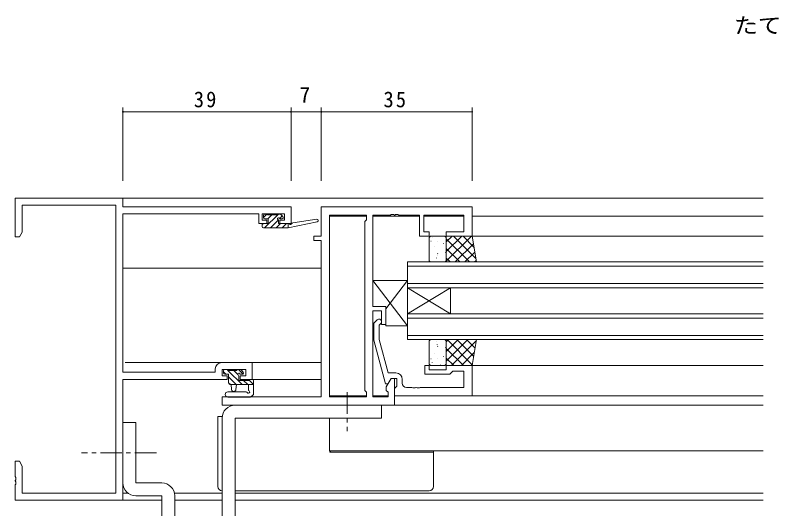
# Model space of a CAD drawing. Units: millimetres on the paper. Extents: x -420 to 373, y -297 to 267.
# Drawn here: x -47.7 to 128.5, y -135.6 to -21.2 of the extents above; entities that cross this region are included whole.
import ezdxf
from ezdxf.enums import TextEntityAlignment as Align

# ---------------------------------------------------------------- set-up
doc = ezdxf.new("R2010")
doc.units = ezdxf.units.MM
doc.linetypes.add('CHAIN1', pattern=[8, 5, -1, 1, -1])
doc.layers.add('0-2_USER1', color=3, linetype='Continuous')
for name, color, linetype, lineweight in [('0-3_YKK_11', 7, 'Continuous', 9), ('0-4_YKK_12', 2, 'Continuous', 9), ('0-5_YKK_13', 4, 'Continuous', 9), ('0-6_YKK_D', 6, 'Continuous', 9)]:
    doc.layers.add(name, color=color, linetype=linetype, lineweight=lineweight)
doc.styles.add('ＭＳ ゴシック', font='')
doc.styles.get('ＭＳ ゴシック').set_extended_font_data('MS Gothic')

msp = doc.modelspace()

# ---------------------------------------------------------------- linework, layer by layer
at = {"layer": '0-3_YKK_11'}
for p, q in [((-47.7, -72.6), (-47.7, -63.6)), ((-47.7, -63.6), (-22.7, -63.6)), ((-22.7, -63.6), (-22.7, -65.6)), ((-46.07, -65.23), (-46.07, -71.509)), ((-24.33, -65.23), (-46.07, -65.23)), ((-24.33, -131.97), (-24.33, -65.23)), ((-22.7, -65.6), (16.3, -65.6)), ((16.3, -65.6), (16.3, -69.5)), ((23.3, -65.6), (23.3, -72.4)), ((58.3, -65.6), (23.3, -65.6)), ((58.3, -72.4), (58.3, -65.6)), ((8.8, -67.23), (-22.7, -67.23)), ((-22.7, -67.23), (-22.7, -103.97)), ((8.8, -69.5), (8.8, -67.23)), ((9.6, -67.23), (9.6, -68.7)), ((14.8, -67.23), (9.6, -67.23)), ((9.6, -68.7), (10.7, -68.7)), ((10.7, -68.7), (10.7, -69.5)), ((13.7, -68.7), (14.8, -68.7)), ((13.7, -69.5), (13.7, -68.7)), ((14.8, -68.7), (14.8, -67.23)), ((25.23, -67.53), (25.23, -109.67)), ((25.23, -67.53), (25.23, -109.67)), ((33.8, -67.53), (25.23, -67.53)), ((33.37, -69.03), (33.8, -68.6)), ((33.8, -68.6), (33.8, -67.53)), ((35.3, -67.53), (39.342, -67.53)), ((35.3, -88.7), (35.3, -67.53)), ((39.342, -67.53), (39.525, -67.41)), ((39.525, -67.41), (40.075, -67.41)), ((40.075, -67.41), (40.258, -67.53)), ((40.258, -67.53), (40.342, -67.53)), ((40.342, -67.53), (40.525, -67.41)), ((40.525, -67.41), (41.075, -67.41)), ((41.075, -67.41), (41.258, -67.53)), ((41.258, -67.53), (46.1, -67.53)), ((46.1, -67.53), (46.1, -72.4)), ((47.1, -67.53), (56.37, -67.53)), ((47.1, -71.4), (47.1, -67.53)), ((56.37, -67.53), (56.37, -71.4)), ((10.7, -69.5), (8.8, -69.5)), ((16.3, -69.5), (13.7, -69.5)), ((33.37, -108.17), (33.37, -69.03)), ((-46.07, -71.509), (-46.7, -72.6)), ((48.3, -71.4), (47.1, -71.4)), ((48.3, -72.4), (48.3, -71.4)), ((52.3, -71.4), (52.3, -72.4)), ((56.37, -71.4), (52.3, -71.4)), ((-46.7, -72.6), (-47.7, -72.6)), ((21.6, -73.4), (23.3, -73.4)), ((23.3, -73.4), (23.3, -109.67)), ((46.1, -72.4), (48.3, -72.4)), ((52.3, -72.4), (58.3, -72.4)), ((38.3, -88.7), (35.3, -88.7)), ((35.3, -89.7), (37.3, -89.7)), ((35.3, -109.67), (35.3, -89.7)), ((37.3, -89.7), (37.3, -92.9)), ((38.3, -92.9), (38.3, -88.7)), ((36.276, -91.776), (35.5, -92.552)), ((36.276, -91.776), (35.5, -92.552)), ((35.5, -92.552), (35.5, -96.497)), ((35.5, -92.552), (35.5, -96.497)), ((36.7, -93.049), (37.124, -92.625)), ((36.7, -93.049), (37.124, -92.625)), ((36.7, -96.339), (36.7, -93.049)), ((36.7, -96.339), (36.7, -93.049)), ((37.3, -92.9), (38.3, -92.9)), ((35.5, -96.497), (38.207, -106.6)), ((35.5, -96.497), (38.207, -106.6)), ((38.78, -104.1), (36.7, -96.339)), ((38.78, -104.1), (36.7, -96.339)), ((0.2, -101.7), (7.3, -101.7)), ((7.3, -101.7), (7.3, -105.6)), ((-1.3, -103.97), (-1.3, -103.2)), ((5.8, -103.33), (0.33, -103.33)), ((0.33, -103.33), (0.33, -104.8)), ((5.8, -104.8), (5.8, -103.33)), ((47.3, -102.4), (47.3, -104.4)), ((48.3, -102.4), (47.3, -102.4)), ((47.3, -102.4), (47.3, -104.4)), ((48.3, -102.4), (47.3, -102.4)), ((48.3, -103.4), (48.3, -102.4)), ((48.3, -103.4), (48.3, -102.4)), ((52.3, -103.4), (48.3, -103.4)), ((52.3, -103.4), (48.3, -103.4)), ((58.3, -102.4), (52.3, -102.4)), ((58.3, -102.4), (52.3, -102.4)), ((52.3, -102.4), (52.3, -103.4)), ((52.3, -102.4), (52.3, -103.4)), ((53.1, -104.4), (53.6, -103.9)), ((53.1, -104.4), (53.6, -103.9)), ((53.6, -103.9), (53.8, -103.7)), ((53.6, -103.9), (53.8, -103.7)), ((53.8, -103.7), (56.37, -103.7)), ((53.8, -103.7), (56.37, -103.7)), ((56.37, -103.7), (56.37, -107.47)), ((56.37, -103.7), (56.37, -107.47)), ((58.3, -109.4), (58.3, -102.4)), ((58.3, -109.4), (58.3, -102.4)), ((-22.7, -103.97), (-1.3, -103.97)), ((1.5, -105.6), (-22.7, -105.6)), ((-22.7, -105.6), (-22.7, -133.6)), ((0.33, -104.8), (1.5, -104.8)), ((1.5, -104.8), (1.5, -105.6)), ((4.5, -104.8), (5.8, -104.8)), ((4.5, -105.6), (4.5, -104.8)), ((7.3, -105.6), (4.5, -105.6)), ((39.5, -105.4), (38.37, -107.358)), ((40.6, -104.1), (38.78, -104.1)), ((40.6, -104.1), (38.78, -104.1)), ((38.807, -106.6), (39.5, -105.4)), ((39.5, -105.4), (40.8, -105.4)), ((39.5, -105.4), (40.8, -105.4)), ((40.3, -105.4), (39.5, -105.4)), ((40.3, -111.6), (40.3, -105.4)), ((40.8, -105.4), (40.8, -107.2)), ((40.8, -105.4), (40.8, -107.2)), ((42.1, -106.47), (42.1, -105.6)), ((42.1, -106.47), (42.1, -105.6)), ((47.3, -104.4), (53.1, -104.4)), ((47.3, -104.4), (53.1, -104.4)), ((38.207, -106.6), (38.807, -106.6)), ((38.37, -107.358), (38.37, -108.17)), ((40.6, -107.4), (40.3, -107.7)), ((40.6, -107.4), (40.3, -107.7)), ((40.8, -107.2), (40.6, -107.4)), ((40.8, -107.2), (40.6, -107.4)), ((44.342, -107.47), (43.1, -107.47)), ((44.342, -107.47), (43.1, -107.47)), ((44.525, -107.59), (44.342, -107.47)), ((44.525, -107.59), (44.342, -107.47)), ((45.258, -107.47), (45.075, -107.59)), ((45.258, -107.47), (45.075, -107.59)), ((45.342, -107.47), (45.258, -107.47)), ((45.342, -107.47), (45.258, -107.47)), ((45.525, -107.59), (45.342, -107.47)), ((45.525, -107.59), (45.342, -107.47)), ((46.258, -107.47), (46.075, -107.59)), ((46.258, -107.47), (46.075, -107.59)), ((56.37, -107.47), (46.258, -107.47)), ((56.37, -107.47), (46.258, -107.47)), ((33.8, -108.6), (33.37, -108.17)), ((33.8, -109.67), (33.8, -108.6)), ((38.37, -108.17), (38.8, -108.6)), ((38.8, -108.6), (38.8, -109.67)), ((40.3, -107.7), (40.3, -109.4)), ((40.3, -107.7), (40.3, -109.4)), ((45.075, -107.59), (44.525, -107.59)), ((45.075, -107.59), (44.525, -107.59)), ((46.075, -107.59), (45.525, -107.59)), ((46.075, -107.59), (45.525, -107.59)), ((0.3, -109.67), (0.3, -111.6)), ((23.3, -109.67), (0.3, -109.67)), ((25.23, -109.67), (33.8, -109.67)), ((38.8, -109.67), (35.3, -109.67)), ((40.3, -109.4), (58.3, -109.4)), ((40.3, -109.4), (58.3, -109.4)), ((0.3, -111.6), (40.3, -111.6)), ((-47.7, -124.6), (-46.7, -124.6)), ((-47.7, -128.142), (-47.7, -124.6)), ((-46.7, -124.6), (-46.07, -125.691)), ((-46.07, -125.691), (-46.07, -131.97)), ((-47.58, -128.325), (-47.7, -128.142)), ((-47.58, -128.875), (-47.58, -128.325)), ((-47.7, -129.058), (-47.58, -128.875)), ((-47.7, -129.142), (-47.7, -129.058)), ((-47.58, -129.325), (-47.7, -129.142)), ((-47.7, -130.058), (-47.58, -129.875)), ((-47.7, -133.6), (-47.7, -130.058)), ((-47.58, -129.875), (-47.58, -129.325)), ((-46.07, -131.97), (-24.33, -131.97)), ((-22.7, -133.6), (-47.7, -133.6))]:
    msp.add_line(p, q, dxfattribs=at)
for points in [[(23.3, -72.4), (21.6, -72.4), (21.6, -73.4)], [(38.207, -106.6), (38.807, -106.6), (39.5, -105.4)]]:
    msp.add_lwpolyline(points, dxfattribs=at)
for centre, radius, start, end in [((36.7, -92.2), 0.6, 314.99998, 135), ((36.7, -92.2), 0.6, 314.99998, 135), ((0.2, -103.2), 1.5, 90, 179.99998), ((40.6, -105.6), 1.5, 0, 89.99998), ((40.6, -105.6), 1.5, 0, 89.99998), ((43.1, -106.47), 1, 180, 269.99998), ((43.1, -106.47), 1, 180, 269.99998)]:
    msp.add_arc(centre, radius, start, end, dxfattribs=at)
at = {"layer": '0-4_YKK_12'}
for p, q in [((-23, -63.6), (125.8, -63.6)), ((25.232, -67.8), (33.799, -67.8)), ((35.302, -67.8), (46.099, -67.8)), ((47.102, -67.8), (56.369, -67.8)), ((58.3, -67.8), (125.8, -67.8)), ((125.8, -72.4), (57.8, -72.4)), ((43.3, -84.4), (43.3, -78.4)), ((43.3, -78.4), (125.8, -78.4)), ((-22.7, -79.8), (23.3, -79.8)), ((43.3, -79.4), (125.8, -79.4)), ((43.3, -83.4), (125.8, -83.4)), ((43.3, -84.4), (43.3, -90.4)), ((43.3, -84.4), (53.3, -90.4)), ((43.3, -90.4), (53.3, -84.4)), ((43.3, -84.4), (125.8, -84.4)), ((53.3, -84.4), (53.3, -90.4)), ((43.3, -96.4), (43.3, -90.4)), ((43.3, -90.4), (125.8, -90.4)), ((43.3, -91.4), (125.8, -91.4)), ((43.3, -95.4), (125.8, -95.4)), ((43.3, -96.4), (125.8, -96.4)), ((23.3, -101.7), (-22.2, -101.7)), ((58.3, -102.4), (125.8, -102.4)), ((7, -105.6), (23.3, -105.6)), ((25.232, -109.4), (33.799, -109.4)), ((35.302, -109.4), (38.799, -109.4)), ((40.3, -109.4), (125.8, -109.4)), ((39.786, -111.6), (125.8, -111.6)), ((25.23, -114.6), (25.23, -122.2)), ((25.23, -122.2), (125.8, -122.2)), ((-22.7, -131.97), (-21.539, -131.97)), ((-10.767, -131.97), (0.3, -131.97)), ((3.3, -131.97), (125.8, -131.97)), ((-23, -133.6), (-13.7, -133.6)), ((-10.7, -133.6), (0.3, -133.6)), ((3.3, -133.6), (125.8, -133.6))]:
    msp.add_line(p, q, dxfattribs=at)
at = {"layer": '0-5_YKK_13'}
for p, q in [((9.9, -68.063), (10.663, -67.3)), ((9.9, -68.1), (9.9, -67.6)), ((10.157, -70.5), (13.357, -67.3)), ((10.2, -67.3), (10.7, -67.3)), ((11, -68.4), (10.2, -68.4)), ((10.9, -67.5), (12.9, -67.5)), ((10.91, -68.4), (11.81, -67.5)), ((11, -69.5), (11, -68.4)), ((11.504, -70.5), (13.333, -68.672)), ((13.1, -67.3), (13.7, -67.3)), ((13.672, -68.333), (14.264, -67.74)), ((14.2, -68.4), (13.861, -68.4)), ((13.912, -67.388), (14.412, -67.888)), ((16.712, -69.327), (22.254, -68.503)), ((9.6, -70.2), (9.6, -69.8)), ((9.621, -69.689), (9.789, -69.521)), ((9.9, -69.5), (11, -69.5)), ((12.851, -70.5), (13.851, -69.5)), ((13.4, -68.861), (13.4, -69.5)), ((13.4, -69.5), (15.598, -69.5)), ((14.198, -70.5), (15.198, -69.5)), ((15.545, -70.5), (15.598, -70.447)), ((15.598, -70.5), (22.359, -69.094)), ((15.598, -69.5), (15.685, -69.486)), ((15.598, -70.5), (15.598, -69.5)), ((9.9, -70.5), (15.598, -70.5)), ((48.3, -77.9), (48.3, -72.9)), ((48.808, -73.537), (48.72, -73.583)), ((48.8, -72.4), (51.8, -72.4)), ((49.055, -72.702), (49.031, -72.745)), ((50.223, -73.708), (50.215, -73.715)), ((52.3, -72.4), (52.3, -78.4)), ((55.889, -72.4), (52.3, -75.99)), ((58.134, -72.4), (52.3, -78.235)), ((58.3, -72.4), (52.3, -72.4)), ((53.644, -72.4), (52.3, -73.745)), ((52.3, -72.9), (52.3, -77.9)), ((57.702, -78.4), (52.3, -72.999)), ((59.171, -77.624), (53.947, -72.4)), ((58.722, -74.93), (56.192, -72.4)), ((59.3, -78.4), (58.3, -72.4)), ((49.488, -74.778), (49.464, -74.822)), ((51.679, -74.135), (51.655, -74.179)), ((52.205, -75.528), (52.198, -75.534)), ((55.457, -78.4), (52.3, -75.244)), ((58.597, -74.183), (54.379, -78.4)), ((50.038, -77.469), (50.03, -77.476)), ((50.222, -76.803), (50.198, -76.847)), ((50.333, -76.426), (50.245, -76.473)), ((52.112, -76.212), (52.088, -76.255)), ((53.212, -78.4), (52.3, -77.489)), ((58.918, -76.107), (56.625, -78.4)), ((51.8, -78.4), (48.8, -78.4)), ((52.3, -78.4), (59.3, -78.4)), ((59.239, -78.031), (58.87, -78.4)), ((43.3, -82.7), (35.3, -82.7)), ((43.3, -93.2), (35.3, -82.7)), ((35.3, -82.7), (35.3, -88.7)), ((43.3, -82.7), (38.3, -89.263)), ((43.3, -93.2), (43.3, -82.7)), ((35.3, -88.7), (38.3, -88.7)), ((48.3, -96.9), (48.3, -101.9)), ((51.8, -96.4), (48.8, -96.4)), ((52.3, -96.4), (59.3, -96.4)), ((52.812, -96.4), (52.3, -96.912)), ((55.057, -96.4), (52.3, -99.157)), ((52.3, -102.4), (52.3, -96.4)), ((57.302, -96.4), (52.3, -101.402)), ((52.3, -101.9), (52.3, -96.9)), ((58.334, -102.2), (52.534, -96.4)), ((59.251, -96.697), (53.547, -102.4)), ((58.654, -100.275), (54.779, -96.4)), ((58.975, -98.351), (57.025, -96.4)), ((59.3, -96.4), (58.3, -102.4)), ((59.296, -96.427), (59.27, -96.4)), ((50.038, -96.932), (50.03, -96.925)), ((50.222, -97.598), (50.198, -97.554)), ((50.333, -97.975), (50.245, -97.928)), ((52.112, -98.189), (52.088, -98.145)), ((56.289, -102.4), (52.3, -98.411)), ((49.488, -99.623), (49.464, -99.579)), ((51.679, -100.266), (51.655, -100.222)), ((52.205, -98.873), (52.198, -98.867)), ((58.802, -99.391), (55.792, -102.4)), ((48.808, -100.864), (48.72, -100.818)), ((49.055, -101.699), (49.031, -101.655)), ((50.223, -100.693), (50.215, -100.686)), ((54.044, -102.4), (52.3, -100.656)), ((58.353, -102.085), (58.037, -102.4)), ((0.6, -104.13), (0.6, -103.63)), ((0.6, -103.84), (1.19, -104.43)), ((0.9, -103.33), (1.4, -103.33)), ((1.441, -103.334), (1.596, -103.489)), ((1.6, -103.53), (3.7, -103.53)), ((1.637, -103.53), (4.937, -106.83)), ((2.984, -103.53), (3.963, -104.509)), ((3.9, -103.33), (4.5, -103.33)), ((4.131, -103.33), (5.175, -104.374)), ((4.712, -103.418), (5.212, -103.918)), ((48.8, -102.4), (51.8, -102.4)), ((50.945, -102.291), (50.921, -102.247)), ((58.3, -102.4), (52.3, -102.4)), ((1.8, -104.43), (0.9, -104.43)), ((1.8, -106.33), (1.8, -104.43)), ((1.8, -105.04), (3.59, -106.83)), ((4.2, -104.891), (4.2, -105.83)), ((5, -104.43), (4.661, -104.43)), ((6.7, -105.63), (7.3, -105.63)), ((1.804, -106.391), (2.239, -106.826)), ((7.6, -106.83), (2.3, -106.83)), ((2.4, -106.83), (2.502, -107.974)), ((3.6, -106.83), (3.498, -107.974)), ((4.2, -105.83), (6.5, -105.83)), ((5.284, -105.83), (6.284, -106.83)), ((6.4, -108.01), (6.4, -106.83)), ((6.528, -105.728), (7.6, -106.799)), ((7.6, -105.93), (7.6, -108.893)), ((5.864, -108.5), (1.616, -108.5)), ((6.795, -109.7), (1.616, -109.7)), ((6.985, -109.632), (7.416, -109.28)), ((37.298, -111.6), (3.298, -111.6)), ((37.298, -111.6), (37.298, -114.6)), ((-0.7, -114.2), (0.3, -114.2)), ((-0.7, -130.4), (-0.7, -114.2)), ((-19.702, -115.6), (-22.702, -115.6)), ((-22.702, -115.6), (-22.702, -129.6)), ((-19.702, -115.6), (-19.702, -129.6)), ((0.298, -114.6), (0.298, -199.1)), ((3.298, -199.1), (3.298, -114.6)), ((3.298, -114.6), (37.298, -114.6)), ((25.3, -122.2), (25.3, -122.5)), ((25.3, -122.5), (48.3, -122.5)), ((25.397, -122.5), (25.408, -122.481)), ((25.408, -122.481), (25.418, -122.424)), ((25.418, -122.424), (25.428, -122.33)), ((25.428, -122.33), (25.439, -122.2)), ((48.3, -122.5), (49.3, -122.5)), ((49.3, -122.5), (49.3, -122.2)), ((49.3, -122.5), (49.3, -130.4)), ((-13.702, -129.6), (-19.702, -129.6)), ((48.3, -131.4), (3.3, -131.4)), ((-13.702, -132.6), (-19.702, -132.6)), ((-13.702, -165.1), (-13.702, -132.6)), ((-10.702, -132.6), (-10.702, -165.1))]:
    msp.add_line(p, q, dxfattribs=at)
at = {"layer": '0-5_YKK_13', "linetype": 'CHAIN1'}
for p, q in [((29.298, -108.6), (29.298, -117.6)), ((-14.93, -122.6), (-32.308, -122.6))]:
    msp.add_line(p, q, dxfattribs=at)
at = {"layer": '0-5_YKK_13'}
msp.add_lwpolyline([(38.3, -88.7), (38.3, -93.2), (43.3, -93.2)], dxfattribs=at)
for centre, radius, start, end in [((10.2, -67.6), 0.3, 90, 180), ((10.2, -68.1), 0.3, 180, 270), ((10.7, -67.5), 0.2, 0, 90), ((13.1, -67.5), 0.2, 90, 180), ((13.4, -68.4), 0.25, 33.05573, 236.94426), ((13.1, -68.861), 0.3, 0, 56.94426), ((13.861, -68.1), 0.3, 213.05573, 270), ((13.7, -67.6), 0.3, 45, 90), ((14.2, -68.1), 0.3, 270, 45), ((22.298, -68.8), 0.3, 281.7498, 98.44934), ((9.9, -69.8), 0.3, 90, 180), ((9.9, -70.2), 0.3, 180, 270), ((15.733, -69.782), 0.3, 39.19753, 99.19753), ((16.198, -69.403), 0.3, 219.19753, 338.44934), ((16.756, -69.623), 0.3, 98.44934, 158.44934), ((48.8, -72.9), 0.5, 90, 180), ((51.8, -72.9), 0.5, 0, 90), ((48.8, -77.9), 0.5, 180, 270), ((51.8, -77.9), 0.5, 270, 0), ((48.8, -96.9), 0.5, 90, 180), ((51.8, -96.9), 0.5, 0, 90), ((48.8, -101.9), 0.5, 180, 270), ((51.8, -101.9), 0.5, 270, 0), ((0.9, -103.63), 0.3, 90, 180), ((1.4, -103.53), 0.2, 0, 90), ((3.9, -103.53), 0.2, 90, 180), ((4.5, -103.63), 0.3, 45, 90), ((5, -104.13), 0.3, 270, 44.99998), ((0.9, -104.13), 0.3, 180, 270), ((4.2, -104.43), 0.25, 33.05573, 236.94426), ((3.9, -104.891), 0.3, 0, 56.94426), ((4.661, -104.13), 0.3, 213.05573, 270), ((6.7, -105.83), 0.2, 89.99998, 180), ((7.3, -105.93), 0.3, 0, 90), ((2.3, -106.33), 0.5, 180, 270), ((1.616, -109.1), 0.6, 90, 270), ((3, -107.93), 0.5, 185.09206, 354.90793), ((5.864, -108.8), 0.3, 26.74368, 90), ((6.4, -108.53), 0.3, 206.74368, 59.99998), ((6.7, -108.01), 0.3, 180, 239.99998), ((7.1, -108.893), 0.5, 309.23453, 0), ((6.795, -109.4), 0.3, 270, 309.23453), ((3.298, -114.6), 3, 90, 180), ((-19.702, -129.6), 3, 180, 270), ((-13.702, -132.6), 3, 0, 90), ((0.3, -130.4), 1, 180, 270), ((48.3, -130.4), 1, 270, 0)]:
    msp.add_arc(centre, radius, start, end, dxfattribs=at)
at = {"layer": '0-6_YKK_D'}
for p, q in [((-22.7, -59.6), (-22.7, -42.6)), ((-22.7, -43.6), (16.3, -43.6)), ((16.3, -59.6), (16.3, -42.6)), ((16.3, -59.6), (16.3, -42.6)), ((16.3, -43.6), (23.3, -43.6)), ((23.3, -59.6), (23.3, -42.6)), ((23.3, -59.6), (23.3, -42.6)), ((23.3, -43.6), (58.3, -43.6)), ((58.3, -59.6), (58.3, -42.6))]:
    msp.add_line(p, q, dxfattribs=at)
for centre, start, end in [((-22.7, -43.6), 0, 180), ((-22.7, -43.6), 180, 0), ((16.3, -43.6), 0, 180), ((16.3, -43.6), 0, 180), ((16.3, -43.6), 180, 0), ((16.3, -43.6), 180, 0), ((23.3, -43.6), 0, 180), ((23.3, -43.6), 0, 180), ((23.3, -43.6), 180, 0), ((23.3, -43.6), 180, 0), ((58.3, -43.6), 0, 180), ((58.3, -43.6), 180, 0)]:
    msp.add_arc(centre, 0.106, start, end, dxfattribs=at)

# ---------------------------------------------------------------- texts
at = {"layer": '0-2_USER1', "style": 'ＭＳ ゴシック', "width": 1.1}
msp.add_text('たて中骨', height=3.666, dxfattribs=at).set_placement((119.054, -26.503), align=Align.BOTTOM_LEFT)
at = {"layer": '0-6_YKK_D', "color": 3, "style": 'ＭＳ ゴシック'}
msp.add_text('7', height=3.666, dxfattribs=at).set_placement((18.253, -42.6), align=Align.BOTTOM_LEFT)
at = {"layer": '0-6_YKK_D', "color": 3, "char_height": 3.666, "attachment_point": 7, "style": 'ＭＳ ゴシック'}
for s, insert in [('\\T1.21;\\W0.95;39', (-6.27, -42.6)), ('\\T1.21;\\W0.95;35', (37.73, -42.6))]:
    msp.add_mtext(s, dxfattribs=dict(at, insert=insert))

doc.saveas('drawing.dxf')
